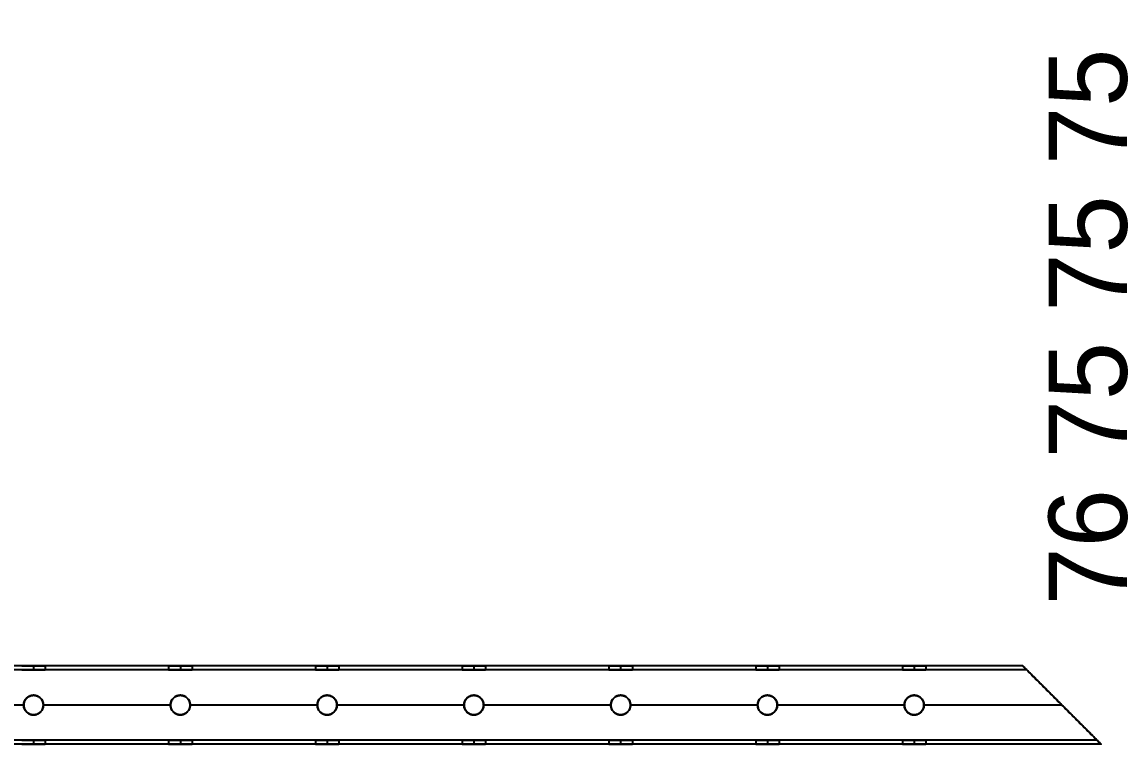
# Model space of a CAD drawing. Header units: millimetres. Extents: x 1279 to 9834, y -699 to 998.
# Drawn here: x 3925 to 4482, y -649 to -279 of the extents above; entities that cross this region are included whole.
import ezdxf

# ---------------------------------------------------------------- set-up
doc = ezdxf.new("R2010")
doc.units = ezdxf.units.MM
doc.header["$MEASUREMENT"] = 0
doc.layers.add('dim', color=7, linetype='Continuous', true_color=0x646464)
doc.layers.add('staal', color=7, linetype='Continuous', true_color=0x4c4c4c)
doc.styles.add('Mill', font='')
doc.styles.get('Mill').set_extended_font_data('Mill')
doc.dimstyles.new('Style de cote 02', dxfattribs={"dimscale": 10, "dimtxt": 4, "dimasz": 3, "dimexe": 1, "dimexo": 0.5, "dimgap": 0.8, "dimtad": 1, "dimtoh": 1, "dimdec": 0, "dimzin": 1, "dimdsep": 46, "dimtxsty": 'Mill', "dimcen": 2.5, "dimadec": 1, "dimazin": 0, "dimtfac": 1, "dimtdec": 4, "dimtix": 1, "dimtmove": 1, "dimatfit": 3, "dimfxl": 0, "dimtolj": 1, "dimtzin": 1, "dimarcsym": 0})

# ---------------------------------------------------------------- blocks, each defined once
blk = doc.blocks.new('*D25')
at = {"layer": 'Defpoints', "color": 0}
for p in [(4497.57, -435.2), (4575.14, -435.2), (4575.14, -510.2)]:
    blk.add_point(p, dxfattribs=at)
at = {"layer": 'dim', "color": 0, "lineweight": -2}
for p, q in [((4497.57, -405.2), (4497.57, -375.2)), ((4570.14, -435.2), (4487.57, -435.2)), ((4497.57, -510.2), (4497.57, -435.2)), ((4570.14, -510.2), (4487.57, -510.2)), ((4497.57, -540.2), (4497.57, -570.2))]:
    blk.add_line(p, q, dxfattribs=at)
at = {"layer": 'dim', "color": 0}
for points in [[(4492.57, -405.2), (4502.57, -405.2), (4497.57, -435.2)], [(4502.57, -540.2), (4492.57, -540.2), (4497.57, -510.2)]]:
    blk.add_solid(points, dxfattribs=at)
at = {"layer": 'dim', "color": 0, "insert": (4469.57, -472.7), "char_height": 40, "attachment_point": 5, "rotation": 90, "style": 'Mill'}
blk.add_mtext('\\A1;75', dxfattribs=at)
blk = doc.blocks.new('*D26')
at = {"layer": 'Defpoints', "color": 0}
for p in [(4497.57, -360.2), (4575.14, -360.2), (4575.14, -435.2)]:
    blk.add_point(p, dxfattribs=at)
at = {"layer": 'dim', "color": 0, "lineweight": -2}
for p, q in [((4497.57, -330.2), (4497.57, -300.2)), ((4570.14, -360.2), (4487.57, -360.2)), ((4497.57, -435.2), (4497.57, -360.2)), ((4570.14, -435.2), (4487.57, -435.2)), ((4497.57, -465.2), (4497.57, -495.2))]:
    blk.add_line(p, q, dxfattribs=at)
at = {"layer": 'dim', "color": 0}
for points in [[(4492.57, -330.2), (4502.57, -330.2), (4497.57, -360.2)], [(4502.57, -465.2), (4492.57, -465.2), (4497.57, -435.2)]]:
    blk.add_solid(points, dxfattribs=at)
at = {"layer": 'dim', "color": 0, "insert": (4469.57, -397.7), "char_height": 40, "attachment_point": 5, "rotation": 90, "style": 'Mill'}
blk.add_mtext('\\A1;75', dxfattribs=at)
blk = doc.blocks.new('*D27')
at = {"layer": 'Defpoints', "color": 0}
for p in [(4497.57, -285.2), (4575.14, -285.2), (4575.14, -360.2)]:
    blk.add_point(p, dxfattribs=at)
at = {"layer": 'dim', "color": 0, "lineweight": -2}
for p, q in [((4497.57, -255.2), (4497.57, -225.2)), ((4570.14, -285.2), (4487.57, -285.2)), ((4497.57, -360.2), (4497.57, -285.2)), ((4570.14, -360.2), (4487.57, -360.2)), ((4497.57, -390.2), (4497.57, -420.2))]:
    blk.add_line(p, q, dxfattribs=at)
at = {"layer": 'dim', "color": 0}
for points in [[(4492.57, -255.2), (4502.57, -255.2), (4497.57, -285.2)], [(4502.57, -390.2), (4492.57, -390.2), (4497.57, -360.2)]]:
    blk.add_solid(points, dxfattribs=at)
at = {"layer": 'dim', "color": 0, "insert": (4469.57, -322.7), "char_height": 40, "attachment_point": 5, "rotation": 90, "style": 'Mill'}
blk.add_mtext('\\A1;75', dxfattribs=at)
blk = doc.blocks.new('*D30')
at = {"layer": 'Defpoints', "color": 0}
for p in [(4497.57, -210.2), (4575.14, -210.2), (4575.14, -285.2)]:
    blk.add_point(p, dxfattribs=at)
at = {"layer": 'dim', "color": 0, "lineweight": -2}
for p, q in [((4497.57, -180.2), (4497.57, -150.2)), ((4570.14, -210.2), (4487.57, -210.2)), ((4497.57, -285.2), (4497.57, -210.2)), ((4570.14, -285.2), (4487.57, -285.2)), ((4497.57, -315.2), (4497.57, -345.2))]:
    blk.add_line(p, q, dxfattribs=at)
at = {"layer": 'dim', "color": 0}
for points in [[(4492.57, -180.2), (4502.57, -180.2), (4497.57, -210.2)], [(4502.57, -315.2), (4492.57, -315.2), (4497.57, -285.2)]]:
    blk.add_solid(points, dxfattribs=at)
at = {"layer": 'dim', "color": 0, "insert": (4469.57, -247.7), "char_height": 40, "attachment_point": 5, "rotation": 90, "style": 'Mill'}
blk.add_mtext('\\A1;75', dxfattribs=at)
blk = doc.blocks.new('*D40')
at = {"layer": 'Defpoints', "color": 0}
for p in [(4575.14, -510.2), (4497.57, -585.7), (4575.14, -585.7)]:
    blk.add_point(p, dxfattribs=at)
at = {"layer": 'dim', "color": 0, "lineweight": -2}
for p, q in [((4497.57, -480.2), (4497.57, -450.2)), ((4570.14, -510.2), (4487.57, -510.2)), ((4497.57, -510.2), (4497.57, -585.7)), ((4570.14, -585.7), (4487.57, -585.7)), ((4497.57, -615.7), (4497.57, -645.7))]:
    blk.add_line(p, q, dxfattribs=at)
at = {"layer": 'dim', "color": 0}
for points in [[(4492.57, -480.2), (4502.57, -480.2), (4497.57, -510.2)], [(4502.57, -615.7), (4492.57, -615.7), (4497.57, -585.7)]]:
    blk.add_solid(points, dxfattribs=at)
at = {"layer": 'dim', "color": 0, "insert": (4469.57, -547.95), "char_height": 40, "attachment_point": 5, "rotation": 90, "style": 'Mill'}
blk.add_mtext('\\A1;76', dxfattribs=at)

msp = doc.modelspace()

# ---------------------------------------------------------------- linework, layer by layer
at = {"layer": 'staal'}
for p, q in [((3930.62, -608.63, 1911.19), (3930.62, -610.63, 1911.19)), ((3930.62, -608.63, 1899.19), (3930.62, -610.63, 1899.19)), ((3936.62, -608.63, 1905.19), (3936.62, -610.63, 1905.19)), ((3999.62, -608.63, 1905.19), (3999.62, -610.63, 1905.19)), ((4005.62, -608.63, 1911.19), (4005.62, -610.63, 1911.19)), ((4005.62, -608.63, 1899.19), (4005.62, -610.63, 1899.19)), ((4011.62, -608.63, 1905.19), (4011.62, -610.63, 1905.19)), ((4074.62, -608.63, 1905.19), (4074.62, -610.63, 1905.19)), ((4080.62, -608.63, 1911.19), (4080.62, -610.63, 1911.19)), ((4080.62, -608.63, 1899.19), (4080.62, -610.63, 1899.19)), ((4086.62, -608.63, 1905.19), (4086.62, -610.63, 1905.19)), ((4149.62, -608.63, 1905.19), (4149.62, -610.63, 1905.19)), ((4155.62, -608.63, 1911.19), (4155.62, -610.63, 1911.19)), ((4155.62, -608.63, 1899.19), (4155.62, -610.63, 1899.19)), ((4161.62, -608.63, 1905.19), (4161.62, -610.63, 1905.19)), ((4224.62, -608.63, 1905.19), (4224.62, -610.63, 1905.19)), ((4230.62, -608.63, 1911.19), (4230.62, -610.63, 1911.19)), ((4230.62, -608.63, 1899.19), (4230.62, -610.63, 1899.19)), ((4236.62, -608.63, 1905.19), (4236.62, -610.63, 1905.19)), ((4299.62, -608.63, 1905.19), (4299.62, -610.63, 1905.19)), ((4305.62, -608.63, 1911.19), (4305.62, -610.63, 1911.19)), ((4305.62, -608.63, 1899.19), (4305.62, -610.63, 1899.19)), ((4311.62, -608.63, 1905.19), (4311.62, -610.63, 1905.19)), ((4374.62, -608.63, 1905.19), (4374.62, -610.63, 1905.19)), ((4380.62, -608.63, 1911.19), (4380.62, -610.63, 1911.19)), ((4380.62, -608.63, 1899.19), (4380.62, -610.63, 1899.19)), ((4386.62, -608.63, 1905.19), (4386.62, -610.63, 1905.19)), ((3930.62, -623.63, 1885.19), (3930.62, -623.63, 1887.19)), ((3930.62, -623.63, 1923.19), (3930.62, -623.63, 1925.19)), ((4005.62, -623.63, 1885.19), (4005.62, -623.63, 1887.19)), ((4005.62, -623.63, 1923.19), (4005.62, -623.63, 1925.19)), ((4080.62, -623.63, 1885.19), (4080.62, -623.63, 1887.19)), ((4080.62, -623.63, 1923.19), (4080.62, -623.63, 1925.19)), ((4155.62, -623.63, 1885.19), (4155.62, -623.63, 1887.19)), ((4155.62, -623.63, 1923.19), (4155.62, -623.63, 1925.19)), ((4230.62, -623.63, 1885.19), (4230.62, -623.63, 1887.19)), ((4230.62, -623.63, 1923.19), (4230.62, -623.63, 1925.19)), ((4305.62, -623.63, 1885.19), (4305.62, -623.63, 1887.19)), ((4305.62, -623.63, 1923.19), (4305.62, -623.63, 1925.19)), ((4380.62, -623.63, 1885.19), (4380.62, -623.63, 1887.19)), ((4380.62, -623.63, 1923.19), (4380.62, -623.63, 1925.19)), ((3925.62, -628.63, 1923.19), (3925.62, -628.63, 1925.19)), ((3925.62, -628.63, 1885.19), (3925.62, -628.63, 1887.19)), ((3935.62, -628.63, 1923.19), (3935.62, -628.63, 1925.19)), ((3935.62, -628.63, 1885.19), (3935.62, -628.63, 1887.19)), ((4000.62, -628.63, 1923.19), (4000.62, -628.63, 1925.19)), ((4000.62, -628.63, 1885.19), (4000.62, -628.63, 1887.19)), ((4010.62, -628.63, 1923.19), (4010.62, -628.63, 1925.19)), ((4010.62, -628.63, 1885.19), (4010.62, -628.63, 1887.19)), ((4075.62, -628.63, 1923.19), (4075.62, -628.63, 1925.19)), ((4075.62, -628.63, 1885.19), (4075.62, -628.63, 1887.19)), ((4085.62, -628.63, 1923.19), (4085.62, -628.63, 1925.19)), ((4085.62, -628.63, 1885.19), (4085.62, -628.63, 1887.19)), ((4150.62, -628.63, 1923.19), (4150.62, -628.63, 1925.19)), ((4150.62, -628.63, 1885.19), (4150.62, -628.63, 1887.19)), ((4160.62, -628.63, 1923.19), (4160.62, -628.63, 1925.19)), ((4160.62, -628.63, 1885.19), (4160.62, -628.63, 1887.19)), ((4225.62, -628.63, 1923.19), (4225.62, -628.63, 1925.19)), ((4225.62, -628.63, 1885.19), (4225.62, -628.63, 1887.19)), ((4235.62, -628.63, 1923.19), (4235.62, -628.63, 1925.19)), ((4235.62, -628.63, 1885.19), (4235.62, -628.63, 1887.19)), ((4300.62, -628.63, 1923.19), (4300.62, -628.63, 1925.19)), ((4300.62, -628.63, 1885.19), (4300.62, -628.63, 1887.19)), ((4310.62, -628.63, 1923.19), (4310.62, -628.63, 1925.19)), ((4310.62, -628.63, 1885.19), (4310.62, -628.63, 1887.19)), ((4375.62, -628.63, 1923.19), (4375.62, -628.63, 1925.19)), ((4375.62, -628.63, 1885.19), (4375.62, -628.63, 1887.19)), ((4385.62, -628.63, 1923.19), (4385.62, -628.63, 1925.19)), ((4385.62, -628.63, 1885.19), (4385.62, -628.63, 1887.19)), ((3930.62, -633.63, 1923.19), (3930.62, -633.63, 1925.19)), ((3930.62, -633.63, 1885.19), (3930.62, -633.63, 1887.19)), ((4005.62, -633.63, 1923.19), (4005.62, -633.63, 1925.19)), ((4005.62, -633.63, 1885.19), (4005.62, -633.63, 1887.19)), ((4080.62, -633.63, 1923.19), (4080.62, -633.63, 1925.19)), ((4080.62, -633.63, 1885.19), (4080.62, -633.63, 1887.19)), ((4155.62, -633.63, 1923.19), (4155.62, -633.63, 1925.19)), ((4155.62, -633.63, 1885.19), (4155.62, -633.63, 1887.19)), ((4230.62, -633.63, 1923.19), (4230.62, -633.63, 1925.19)), ((4230.62, -633.63, 1885.19), (4230.62, -633.63, 1887.19)), ((4305.62, -633.63, 1923.19), (4305.62, -633.63, 1925.19)), ((4305.62, -633.63, 1885.19), (4305.62, -633.63, 1887.19)), ((4380.62, -633.63, 1923.19), (4380.62, -633.63, 1925.19)), ((4380.62, -633.63, 1885.19), (4380.62, -633.63, 1887.19)), ((3930.62, -646.63, 1911.19), (3930.62, -648.63, 1911.19)), ((3930.62, -646.63, 1899.19), (3930.62, -648.63, 1899.19)), ((3936.62, -646.63, 1905.19), (3936.62, -648.63, 1905.19)), ((3999.62, -646.63, 1905.19), (3999.62, -648.63, 1905.19)), ((4005.62, -646.63, 1911.19), (4005.62, -648.63, 1911.19)), ((4005.62, -646.63, 1899.19), (4005.62, -648.63, 1899.19)), ((4011.62, -646.63, 1905.19), (4011.62, -648.63, 1905.19)), ((4074.62, -646.63, 1905.19), (4074.62, -648.63, 1905.19)), ((4080.62, -646.63, 1911.19), (4080.62, -648.63, 1911.19)), ((4080.62, -646.63, 1899.19), (4080.62, -648.63, 1899.19)), ((4086.62, -646.63, 1905.19), (4086.62, -648.63, 1905.19)), ((4149.62, -646.63, 1905.19), (4149.62, -648.63, 1905.19)), ((4155.62, -646.63, 1911.19), (4155.62, -648.63, 1911.19)), ((4155.62, -646.63, 1899.19), (4155.62, -648.63, 1899.19)), ((4161.62, -646.63, 1905.19), (4161.62, -648.63, 1905.19)), ((4224.62, -646.63, 1905.19), (4224.62, -648.63, 1905.19)), ((4230.62, -646.63, 1911.19), (4230.62, -648.63, 1911.19)), ((4230.62, -646.63, 1899.19), (4230.62, -648.63, 1899.19)), ((4236.62, -646.63, 1905.19), (4236.62, -648.63, 1905.19)), ((4299.62, -646.63, 1905.19), (4299.62, -648.63, 1905.19)), ((4305.62, -646.63, 1911.19), (4305.62, -648.63, 1911.19)), ((4305.62, -646.63, 1899.19), (4305.62, -648.63, 1899.19)), ((4311.62, -646.63, 1905.19), (4311.62, -648.63, 1905.19)), ((4374.62, -646.63, 1905.19), (4374.62, -648.63, 1905.19)), ((4380.62, -646.63, 1911.19), (4380.62, -648.63, 1911.19)), ((4380.62, -646.63, 1899.19), (4380.62, -648.63, 1899.19)), ((4386.62, -646.63, 1905.19), (4386.62, -648.63, 1905.19))]:
    msp.add_line(p, q, dxfattribs=at)
for centre in [(3930.62, -628.63, 1885.19), (3930.62, -628.63, 1924.19), (3930.62, -628.63, 1886.19), (4005.62, -628.63, 1885.19), (4005.62, -628.63, 1924.19), (4005.62, -628.63, 1886.19), (4080.62, -628.63, 1885.19), (4080.62, -628.63, 1924.19), (4080.62, -628.63, 1886.19), (4155.62, -628.63, 1885.19), (4155.62, -628.63, 1924.19), (4155.62, -628.63, 1886.19), (4230.62, -628.63, 1885.19), (4230.62, -628.63, 1924.19), (4230.62, -628.63, 1886.19), (4305.62, -628.63, 1885.19), (4305.62, -628.63, 1924.19), (4305.62, -628.63, 1886.19), (4380.62, -628.63, 1885.19), (4380.62, -628.63, 1924.19), (4380.62, -628.63, 1886.19)]:
    msp.add_circle(centre, 5, dxfattribs=at)
for points in [[(4438.12, -610.63, 1923.19), (3818.12, -610.63, 1923.19), (3198.12, -610.63, 1923.19)], [(4438.12, -610.63, 1887.19), (3818.12, -610.63, 1887.19), (3198.12, -610.63, 1887.19)], [(4436.12, -608.63, 1885.19), (3818.12, -608.63, 1885.19), (3200.12, -608.63, 1885.19)], [(4436.12, -608.63, 1925.19), (3818.12, -608.63, 1925.19), (3200.12, -608.63, 1925.19)], [(3999.62, -608.63, 1905.19), (3968.12, -608.63, 1905.19), (3936.62, -608.63, 1905.19)], [(3999.62, -610.63, 1905.19), (3968.12, -610.63, 1905.19), (3936.62, -610.63, 1905.19)], [(4074.62, -608.63, 1905.19), (4043.12, -608.63, 1905.19), (4011.62, -608.63, 1905.19)], [(4074.62, -610.63, 1905.19), (4043.12, -610.63, 1905.19), (4011.62, -610.63, 1905.19)], [(4149.62, -608.63, 1905.19), (4118.12, -608.63, 1905.19), (4086.62, -608.63, 1905.19)], [(4149.62, -610.63, 1905.19), (4118.12, -610.63, 1905.19), (4086.62, -610.63, 1905.19)], [(4224.62, -608.63, 1905.19), (4193.12, -608.63, 1905.19), (4161.62, -608.63, 1905.19)], [(4224.62, -610.63, 1905.19), (4193.12, -610.63, 1905.19), (4161.62, -610.63, 1905.19)], [(4299.62, -608.63, 1905.19), (4268.12, -608.63, 1905.19), (4236.62, -608.63, 1905.19)], [(4299.62, -610.63, 1905.19), (4268.12, -610.63, 1905.19), (4236.62, -610.63, 1905.19)], [(4374.62, -608.63, 1905.19), (4343.12, -608.63, 1905.19), (4311.62, -608.63, 1905.19)], [(4374.62, -610.63, 1905.19), (4343.12, -610.63, 1905.19), (4311.62, -610.63, 1905.19)], [(4436.12, -608.63, 1905.19), (4411.37, -608.63, 1905.19), (4386.62, -608.63, 1905.19)], [(4438.12, -610.63, 1905.19), (4412.37, -610.63, 1905.19), (4386.62, -610.63, 1905.19)], [(4476.12, -648.63, 1885.19), (4456.12, -628.63, 1885.19), (4436.12, -608.63, 1885.19)], [(4436.12, -608.63, 1885.19), (4436.12, -608.63, 1905.19), (4436.12, -608.63, 1925.19)], [(4436.12, -608.63, 1925.19), (4456.12, -628.63, 1925.19), (4476.12, -648.63, 1925.19)], [(4438.12, -610.63, 1910.19), (4437.12, -609.63, 1910.19), (4436.12, -608.63, 1910.19)], [(4474.12, -646.63, 1923.19), (4456.12, -628.63, 1923.19), (4438.12, -610.63, 1923.19)], [(4438.12, -610.63, 1923.19), (4438.12, -610.63, 1905.19), (4438.12, -610.63, 1887.19)], [(4438.12, -610.63, 1887.19), (4456.12, -628.63, 1887.19), (4474.12, -646.63, 1887.19)], [(3925.62, -628.63, 1925.19), (3893.12, -628.63, 1925.19), (3860.62, -628.63, 1925.19)], [(3925.62, -628.63, 1923.19), (3893.12, -628.63, 1923.19), (3860.62, -628.63, 1923.19)], [(3925.62, -628.63, 1887.19), (3893.12, -628.63, 1887.19), (3860.62, -628.63, 1887.19)], [(3925.62, -628.63, 1885.19), (3893.12, -628.63, 1885.19), (3860.62, -628.63, 1885.19)], [(4000.62, -628.63, 1925.19), (3968.12, -628.63, 1925.19), (3935.62, -628.63, 1925.19)], [(4000.62, -628.63, 1923.19), (3968.12, -628.63, 1923.19), (3935.62, -628.63, 1923.19)], [(4000.62, -628.63, 1887.19), (3968.12, -628.63, 1887.19), (3935.62, -628.63, 1887.19)], [(4000.62, -628.63, 1885.19), (3968.12, -628.63, 1885.19), (3935.62, -628.63, 1885.19)], [(4075.62, -628.63, 1925.19), (4043.12, -628.63, 1925.19), (4010.62, -628.63, 1925.19)], [(4075.62, -628.63, 1923.19), (4043.12, -628.63, 1923.19), (4010.62, -628.63, 1923.19)], [(4075.62, -628.63, 1887.19), (4043.12, -628.63, 1887.19), (4010.62, -628.63, 1887.19)], [(4075.62, -628.63, 1885.19), (4043.12, -628.63, 1885.19), (4010.62, -628.63, 1885.19)], [(4150.62, -628.63, 1925.19), (4118.12, -628.63, 1925.19), (4085.62, -628.63, 1925.19)], [(4150.62, -628.63, 1923.19), (4118.12, -628.63, 1923.19), (4085.62, -628.63, 1923.19)], [(4150.62, -628.63, 1887.19), (4118.12, -628.63, 1887.19), (4085.62, -628.63, 1887.19)], [(4150.62, -628.63, 1885.19), (4118.12, -628.63, 1885.19), (4085.62, -628.63, 1885.19)], [(4225.62, -628.63, 1925.19), (4193.12, -628.63, 1925.19), (4160.62, -628.63, 1925.19)], [(4225.62, -628.63, 1923.19), (4193.12, -628.63, 1923.19), (4160.62, -628.63, 1923.19)], [(4225.62, -628.63, 1887.19), (4193.12, -628.63, 1887.19), (4160.62, -628.63, 1887.19)], [(4225.62, -628.63, 1885.19), (4193.12, -628.63, 1885.19), (4160.62, -628.63, 1885.19)], [(4300.62, -628.63, 1925.19), (4268.12, -628.63, 1925.19), (4235.62, -628.63, 1925.19)], [(4300.62, -628.63, 1923.19), (4268.12, -628.63, 1923.19), (4235.62, -628.63, 1923.19)], [(4300.62, -628.63, 1887.19), (4268.12, -628.63, 1887.19), (4235.62, -628.63, 1887.19)], [(4300.62, -628.63, 1885.19), (4268.12, -628.63, 1885.19), (4235.62, -628.63, 1885.19)], [(4375.62, -628.63, 1925.19), (4343.12, -628.63, 1925.19), (4310.62, -628.63, 1925.19)], [(4375.62, -628.63, 1923.19), (4343.12, -628.63, 1923.19), (4310.62, -628.63, 1923.19)], [(4375.62, -628.63, 1887.19), (4343.12, -628.63, 1887.19), (4310.62, -628.63, 1887.19)], [(4375.62, -628.63, 1885.19), (4343.12, -628.63, 1885.19), (4310.62, -628.63, 1885.19)], [(4456.12, -628.63, 1925.19), (4420.87, -628.63, 1925.19), (4385.62, -628.63, 1925.19)], [(4456.12, -628.63, 1923.19), (4420.87, -628.63, 1923.19), (4385.62, -628.63, 1923.19)], [(4456.12, -628.63, 1887.19), (4420.87, -628.63, 1887.19), (4385.62, -628.63, 1887.19)], [(4456.12, -628.63, 1885.19), (4420.87, -628.63, 1885.19), (4385.62, -628.63, 1885.19)], [(4456.12, -628.63, 1885.19), (4456.12, -628.63, 1886.19), (4456.12, -628.63, 1887.19)], [(4456.12, -628.63, 1923.19), (4456.12, -628.63, 1924.19), (4456.12, -628.63, 1925.19)], [(4474.12, -646.63, 1923.19), (3818.12, -646.63, 1923.19), (3162.12, -646.63, 1923.19)], [(4474.12, -646.63, 1887.19), (3818.12, -646.63, 1887.19), (3162.12, -646.63, 1887.19)], [(3999.62, -646.63, 1905.19), (3968.12, -646.63, 1905.19), (3936.62, -646.63, 1905.19)], [(4074.62, -646.63, 1905.19), (4043.12, -646.63, 1905.19), (4011.62, -646.63, 1905.19)], [(4149.62, -646.63, 1905.19), (4118.12, -646.63, 1905.19), (4086.62, -646.63, 1905.19)], [(4224.62, -646.63, 1905.19), (4193.12, -646.63, 1905.19), (4161.62, -646.63, 1905.19)], [(4299.62, -646.63, 1905.19), (4268.12, -646.63, 1905.19), (4236.62, -646.63, 1905.19)], [(4374.62, -646.63, 1905.19), (4343.12, -646.63, 1905.19), (4311.62, -646.63, 1905.19)], [(4474.12, -646.63, 1905.19), (4430.37, -646.63, 1905.19), (4386.62, -646.63, 1905.19)], [(4474.12, -646.63, 1887.19), (4474.12, -646.63, 1905.19), (4474.12, -646.63, 1923.19)], [(4476.12, -648.63, 1910.19), (4475.12, -647.63, 1910.19), (4474.12, -646.63, 1910.19)], [(4476.12, -648.63, 1885.19), (3818.12, -648.63, 1885.19), (3160.12, -648.63, 1885.19)], [(4476.12, -648.63, 1925.19), (3818.12, -648.63, 1925.19), (3160.12, -648.63, 1925.19)], [(3999.62, -648.63, 1905.19), (3968.12, -648.63, 1905.19), (3936.62, -648.63, 1905.19)], [(4074.62, -648.63, 1905.19), (4043.12, -648.63, 1905.19), (4011.62, -648.63, 1905.19)], [(4149.62, -648.63, 1905.19), (4118.12, -648.63, 1905.19), (4086.62, -648.63, 1905.19)], [(4224.62, -648.63, 1905.19), (4193.12, -648.63, 1905.19), (4161.62, -648.63, 1905.19)], [(4299.62, -648.63, 1905.19), (4268.12, -648.63, 1905.19), (4236.62, -648.63, 1905.19)], [(4374.62, -648.63, 1905.19), (4343.12, -648.63, 1905.19), (4311.62, -648.63, 1905.19)], [(4476.12, -648.63, 1905.19), (4431.37, -648.63, 1905.19), (4386.62, -648.63, 1905.19)], [(4476.12, -648.63, 1885.19), (4476.12, -648.63, 1905.19), (4476.12, -648.63, 1925.19)]]:
    msp.add_open_spline(points, degree=2, dxfattribs=at)
for points, weights, knots in [([(3930.62, -608.63, 1911.19), (3936.62, -608.63, 1911.19), (3936.62, -608.63, 1905.19), (3936.62, -608.63, 1899.19), (3930.62, -608.63, 1899.19), (3924.62, -608.63, 1899.19), (3924.62, -608.63, 1905.19), (3924.62, -608.63, 1911.19), (3930.62, -608.63, 1911.19)], [1, 0.707106781187, 1, 0.707106781187, 1, 0.707106781187, 1, 0.707106781187, 1], [0, 0, 0, 7.853982, 7.853982, 15.707963, 15.707963, 23.561945, 23.561945, 31.415927, 31.415927, 31.415927]), ([(3930.62, -610.63, 1911.19), (3924.62, -610.63, 1911.19), (3924.62, -610.63, 1905.19), (3924.62, -610.63, 1899.19), (3930.62, -610.63, 1899.19), (3936.62, -610.63, 1899.19), (3936.62, -610.63, 1905.19), (3936.62, -610.63, 1911.19), (3930.62, -610.63, 1911.19)], [1, 0.707106781187, 1, 0.707106781187, 1, 0.707106781187, 1, 0.707106781187, 1], [-31.415927, -31.415927, -31.415927, -23.561945, -23.561945, -15.707963, -15.707963, -7.853982, -7.853982, 0, 0, 0]), ([(4005.62, -608.63, 1911.19), (4011.62, -608.63, 1911.19), (4011.62, -608.63, 1905.19), (4011.62, -608.63, 1899.19), (4005.62, -608.63, 1899.19), (3999.62, -608.63, 1899.19), (3999.62, -608.63, 1905.19), (3999.62, -608.63, 1911.19), (4005.62, -608.63, 1911.19)], [1, 0.707106781187, 1, 0.707106781187, 1, 0.707106781187, 1, 0.707106781187, 1], [0, 0, 0, 7.853982, 7.853982, 15.707963, 15.707963, 23.561945, 23.561945, 31.415927, 31.415927, 31.415927]), ([(4005.62, -610.63, 1911.19), (3999.62, -610.63, 1911.19), (3999.62, -610.63, 1905.19), (3999.62, -610.63, 1899.19), (4005.62, -610.63, 1899.19), (4011.62, -610.63, 1899.19), (4011.62, -610.63, 1905.19), (4011.62, -610.63, 1911.19), (4005.62, -610.63, 1911.19)], [1, 0.707106781187, 1, 0.707106781187, 1, 0.707106781187, 1, 0.707106781187, 1], [-31.415927, -31.415927, -31.415927, -23.561945, -23.561945, -15.707963, -15.707963, -7.853982, -7.853982, 0, 0, 0]), ([(4080.62, -608.63, 1911.19), (4086.62, -608.63, 1911.19), (4086.62, -608.63, 1905.19), (4086.62, -608.63, 1899.19), (4080.62, -608.63, 1899.19), (4074.62, -608.63, 1899.19), (4074.62, -608.63, 1905.19), (4074.62, -608.63, 1911.19), (4080.62, -608.63, 1911.19)], [1, 0.707106781187, 1, 0.707106781187, 1, 0.707106781187, 1, 0.707106781187, 1], [0, 0, 0, 7.853982, 7.853982, 15.707963, 15.707963, 23.561945, 23.561945, 31.415927, 31.415927, 31.415927]), ([(4080.62, -610.63, 1911.19), (4074.62, -610.63, 1911.19), (4074.62, -610.63, 1905.19), (4074.62, -610.63, 1899.19), (4080.62, -610.63, 1899.19), (4086.62, -610.63, 1899.19), (4086.62, -610.63, 1905.19), (4086.62, -610.63, 1911.19), (4080.62, -610.63, 1911.19)], [1, 0.707106781187, 1, 0.707106781187, 1, 0.707106781187, 1, 0.707106781187, 1], [-31.415927, -31.415927, -31.415927, -23.561945, -23.561945, -15.707963, -15.707963, -7.853982, -7.853982, 0, 0, 0]), ([(4155.62, -608.63, 1911.19), (4161.62, -608.63, 1911.19), (4161.62, -608.63, 1905.19), (4161.62, -608.63, 1899.19), (4155.62, -608.63, 1899.19), (4149.62, -608.63, 1899.19), (4149.62, -608.63, 1905.19), (4149.62, -608.63, 1911.19), (4155.62, -608.63, 1911.19)], [1, 0.707106781187, 1, 0.707106781187, 1, 0.707106781187, 1, 0.707106781187, 1], [0, 0, 0, 7.853982, 7.853982, 15.707963, 15.707963, 23.561945, 23.561945, 31.415927, 31.415927, 31.415927]), ([(4155.62, -610.63, 1911.19), (4149.62, -610.63, 1911.19), (4149.62, -610.63, 1905.19), (4149.62, -610.63, 1899.19), (4155.62, -610.63, 1899.19), (4161.62, -610.63, 1899.19), (4161.62, -610.63, 1905.19), (4161.62, -610.63, 1911.19), (4155.62, -610.63, 1911.19)], [1, 0.707106781187, 1, 0.707106781187, 1, 0.707106781187, 1, 0.707106781187, 1], [-31.415927, -31.415927, -31.415927, -23.561945, -23.561945, -15.707963, -15.707963, -7.853982, -7.853982, 0, 0, 0]), ([(4230.62, -608.63, 1911.19), (4236.62, -608.63, 1911.19), (4236.62, -608.63, 1905.19), (4236.62, -608.63, 1899.19), (4230.62, -608.63, 1899.19), (4224.62, -608.63, 1899.19), (4224.62, -608.63, 1905.19), (4224.62, -608.63, 1911.19), (4230.62, -608.63, 1911.19)], [1, 0.707106781187, 1, 0.707106781187, 1, 0.707106781187, 1, 0.707106781187, 1], [0, 0, 0, 7.853982, 7.853982, 15.707963, 15.707963, 23.561945, 23.561945, 31.415927, 31.415927, 31.415927]), ([(4230.62, -610.63, 1911.19), (4224.62, -610.63, 1911.19), (4224.62, -610.63, 1905.19), (4224.62, -610.63, 1899.19), (4230.62, -610.63, 1899.19), (4236.62, -610.63, 1899.19), (4236.62, -610.63, 1905.19), (4236.62, -610.63, 1911.19), (4230.62, -610.63, 1911.19)], [1, 0.707106781187, 1, 0.707106781187, 1, 0.707106781187, 1, 0.707106781187, 1], [-31.415927, -31.415927, -31.415927, -23.561945, -23.561945, -15.707963, -15.707963, -7.853982, -7.853982, 0, 0, 0]), ([(4305.62, -608.63, 1911.19), (4311.62, -608.63, 1911.19), (4311.62, -608.63, 1905.19), (4311.62, -608.63, 1899.19), (4305.62, -608.63, 1899.19), (4299.62, -608.63, 1899.19), (4299.62, -608.63, 1905.19), (4299.62, -608.63, 1911.19), (4305.62, -608.63, 1911.19)], [1, 0.707106781187, 1, 0.707106781187, 1, 0.707106781187, 1, 0.707106781187, 1], [0, 0, 0, 7.853982, 7.853982, 15.707963, 15.707963, 23.561945, 23.561945, 31.415927, 31.415927, 31.415927]), ([(4305.62, -610.63, 1911.19), (4299.62, -610.63, 1911.19), (4299.62, -610.63, 1905.19), (4299.62, -610.63, 1899.19), (4305.62, -610.63, 1899.19), (4311.62, -610.63, 1899.19), (4311.62, -610.63, 1905.19), (4311.62, -610.63, 1911.19), (4305.62, -610.63, 1911.19)], [1, 0.707106781187, 1, 0.707106781187, 1, 0.707106781187, 1, 0.707106781187, 1], [-31.415927, -31.415927, -31.415927, -23.561945, -23.561945, -15.707963, -15.707963, -7.853982, -7.853982, 0, 0, 0]), ([(4380.62, -608.63, 1911.19), (4386.62, -608.63, 1911.19), (4386.62, -608.63, 1905.19), (4386.62, -608.63, 1899.19), (4380.62, -608.63, 1899.19), (4374.62, -608.63, 1899.19), (4374.62, -608.63, 1905.19), (4374.62, -608.63, 1911.19), (4380.62, -608.63, 1911.19)], [1, 0.707106781187, 1, 0.707106781187, 1, 0.707106781187, 1, 0.707106781187, 1], [0, 0, 0, 7.853982, 7.853982, 15.707963, 15.707963, 23.561945, 23.561945, 31.415927, 31.415927, 31.415927]), ([(4380.62, -610.63, 1911.19), (4374.62, -610.63, 1911.19), (4374.62, -610.63, 1905.19), (4374.62, -610.63, 1899.19), (4380.62, -610.63, 1899.19), (4386.62, -610.63, 1899.19), (4386.62, -610.63, 1905.19), (4386.62, -610.63, 1911.19), (4380.62, -610.63, 1911.19)], [1, 0.707106781187, 1, 0.707106781187, 1, 0.707106781187, 1, 0.707106781187, 1], [-31.415927, -31.415927, -31.415927, -23.561945, -23.561945, -15.707963, -15.707963, -7.853982, -7.853982, 0, 0, 0]), ([(3930.62, -623.63, 1925.19), (3925.62, -623.63, 1925.19), (3925.62, -628.63, 1925.19), (3925.62, -633.63, 1925.19), (3930.62, -633.63, 1925.19), (3935.62, -633.63, 1925.19), (3935.62, -628.63, 1925.19), (3935.62, -623.63, 1925.19), (3930.62, -623.63, 1925.19)], [1, 0.707106781187, 1, 0.707106781187, 1, 0.707106781187, 1, 0.707106781187, 1], [-31.415927, -31.415927, -31.415927, -23.561945, -23.561945, -15.707963, -15.707963, -7.853982, -7.853982, 0, 0, 0]), ([(3930.62, -623.63, 1923.19), (3935.62, -623.63, 1923.19), (3935.62, -628.63, 1923.19), (3935.62, -633.63, 1923.19), (3930.62, -633.63, 1923.19), (3925.62, -633.63, 1923.19), (3925.62, -628.63, 1923.19), (3925.62, -623.63, 1923.19), (3930.62, -623.63, 1923.19)], [1, 0.707106781187, 1, 0.707106781187, 1, 0.707106781187, 1, 0.707106781187, 1], [0, 0, 0, 7.853982, 7.853982, 15.707963, 15.707963, 23.561945, 23.561945, 31.415927, 31.415927, 31.415927]), ([(3930.62, -623.63, 1887.19), (3925.62, -623.63, 1887.19), (3925.62, -628.63, 1887.19), (3925.62, -633.63, 1887.19), (3930.62, -633.63, 1887.19), (3935.62, -633.63, 1887.19), (3935.62, -628.63, 1887.19), (3935.62, -623.63, 1887.19), (3930.62, -623.63, 1887.19)], [1, 0.707106781187, 1, 0.707106781187, 1, 0.707106781187, 1, 0.707106781187, 1], [-31.415927, -31.415927, -31.415927, -23.561945, -23.561945, -15.707963, -15.707963, -7.853982, -7.853982, 0, 0, 0]), ([(4005.62, -623.63, 1925.19), (4000.62, -623.63, 1925.19), (4000.62, -628.63, 1925.19), (4000.62, -633.63, 1925.19), (4005.62, -633.63, 1925.19), (4010.62, -633.63, 1925.19), (4010.62, -628.63, 1925.19), (4010.62, -623.63, 1925.19), (4005.62, -623.63, 1925.19)], [1, 0.707106781187, 1, 0.707106781187, 1, 0.707106781187, 1, 0.707106781187, 1], [-31.415927, -31.415927, -31.415927, -23.561945, -23.561945, -15.707963, -15.707963, -7.853982, -7.853982, 0, 0, 0]), ([(4005.62, -623.63, 1923.19), (4010.62, -623.63, 1923.19), (4010.62, -628.63, 1923.19), (4010.62, -633.63, 1923.19), (4005.62, -633.63, 1923.19), (4000.62, -633.63, 1923.19), (4000.62, -628.63, 1923.19), (4000.62, -623.63, 1923.19), (4005.62, -623.63, 1923.19)], [1, 0.707106781187, 1, 0.707106781187, 1, 0.707106781187, 1, 0.707106781187, 1], [0, 0, 0, 7.853982, 7.853982, 15.707963, 15.707963, 23.561945, 23.561945, 31.415927, 31.415927, 31.415927]), ([(4005.62, -623.63, 1887.19), (4000.62, -623.63, 1887.19), (4000.62, -628.63, 1887.19), (4000.62, -633.63, 1887.19), (4005.62, -633.63, 1887.19), (4010.62, -633.63, 1887.19), (4010.62, -628.63, 1887.19), (4010.62, -623.63, 1887.19), (4005.62, -623.63, 1887.19)], [1, 0.707106781187, 1, 0.707106781187, 1, 0.707106781187, 1, 0.707106781187, 1], [-31.415927, -31.415927, -31.415927, -23.561945, -23.561945, -15.707963, -15.707963, -7.853982, -7.853982, 0, 0, 0]), ([(4080.62, -623.63, 1925.19), (4075.62, -623.63, 1925.19), (4075.62, -628.63, 1925.19), (4075.62, -633.63, 1925.19), (4080.62, -633.63, 1925.19), (4085.62, -633.63, 1925.19), (4085.62, -628.63, 1925.19), (4085.62, -623.63, 1925.19), (4080.62, -623.63, 1925.19)], [1, 0.707106781187, 1, 0.707106781187, 1, 0.707106781187, 1, 0.707106781187, 1], [-31.415927, -31.415927, -31.415927, -23.561945, -23.561945, -15.707963, -15.707963, -7.853982, -7.853982, 0, 0, 0]), ([(4080.62, -623.63, 1923.19), (4085.62, -623.63, 1923.19), (4085.62, -628.63, 1923.19), (4085.62, -633.63, 1923.19), (4080.62, -633.63, 1923.19), (4075.62, -633.63, 1923.19), (4075.62, -628.63, 1923.19), (4075.62, -623.63, 1923.19), (4080.62, -623.63, 1923.19)], [1, 0.707106781187, 1, 0.707106781187, 1, 0.707106781187, 1, 0.707106781187, 1], [0, 0, 0, 7.853982, 7.853982, 15.707963, 15.707963, 23.561945, 23.561945, 31.415927, 31.415927, 31.415927]), ([(4080.62, -623.63, 1887.19), (4075.62, -623.63, 1887.19), (4075.62, -628.63, 1887.19), (4075.62, -633.63, 1887.19), (4080.62, -633.63, 1887.19), (4085.62, -633.63, 1887.19), (4085.62, -628.63, 1887.19), (4085.62, -623.63, 1887.19), (4080.62, -623.63, 1887.19)], [1, 0.707106781187, 1, 0.707106781187, 1, 0.707106781187, 1, 0.707106781187, 1], [-31.415927, -31.415927, -31.415927, -23.561945, -23.561945, -15.707963, -15.707963, -7.853982, -7.853982, 0, 0, 0]), ([(4155.62, -623.63, 1925.19), (4150.62, -623.63, 1925.19), (4150.62, -628.63, 1925.19), (4150.62, -633.63, 1925.19), (4155.62, -633.63, 1925.19), (4160.62, -633.63, 1925.19), (4160.62, -628.63, 1925.19), (4160.62, -623.63, 1925.19), (4155.62, -623.63, 1925.19)], [1, 0.707106781187, 1, 0.707106781187, 1, 0.707106781187, 1, 0.707106781187, 1], [-31.415927, -31.415927, -31.415927, -23.561945, -23.561945, -15.707963, -15.707963, -7.853982, -7.853982, 0, 0, 0]), ([(4155.62, -623.63, 1923.19), (4160.62, -623.63, 1923.19), (4160.62, -628.63, 1923.19), (4160.62, -633.63, 1923.19), (4155.62, -633.63, 1923.19), (4150.62, -633.63, 1923.19), (4150.62, -628.63, 1923.19), (4150.62, -623.63, 1923.19), (4155.62, -623.63, 1923.19)], [1, 0.707106781187, 1, 0.707106781187, 1, 0.707106781187, 1, 0.707106781187, 1], [0, 0, 0, 7.853982, 7.853982, 15.707963, 15.707963, 23.561945, 23.561945, 31.415927, 31.415927, 31.415927]), ([(4155.62, -623.63, 1887.19), (4150.62, -623.63, 1887.19), (4150.62, -628.63, 1887.19), (4150.62, -633.63, 1887.19), (4155.62, -633.63, 1887.19), (4160.62, -633.63, 1887.19), (4160.62, -628.63, 1887.19), (4160.62, -623.63, 1887.19), (4155.62, -623.63, 1887.19)], [1, 0.707106781187, 1, 0.707106781187, 1, 0.707106781187, 1, 0.707106781187, 1], [-31.415927, -31.415927, -31.415927, -23.561945, -23.561945, -15.707963, -15.707963, -7.853982, -7.853982, 0, 0, 0]), ([(4230.62, -623.63, 1925.19), (4225.62, -623.63, 1925.19), (4225.62, -628.63, 1925.19), (4225.62, -633.63, 1925.19), (4230.62, -633.63, 1925.19), (4235.62, -633.63, 1925.19), (4235.62, -628.63, 1925.19), (4235.62, -623.63, 1925.19), (4230.62, -623.63, 1925.19)], [1, 0.707106781187, 1, 0.707106781187, 1, 0.707106781187, 1, 0.707106781187, 1], [-31.415927, -31.415927, -31.415927, -23.561945, -23.561945, -15.707963, -15.707963, -7.853982, -7.853982, 0, 0, 0]), ([(4230.62, -623.63, 1923.19), (4235.62, -623.63, 1923.19), (4235.62, -628.63, 1923.19), (4235.62, -633.63, 1923.19), (4230.62, -633.63, 1923.19), (4225.62, -633.63, 1923.19), (4225.62, -628.63, 1923.19), (4225.62, -623.63, 1923.19), (4230.62, -623.63, 1923.19)], [1, 0.707106781187, 1, 0.707106781187, 1, 0.707106781187, 1, 0.707106781187, 1], [0, 0, 0, 7.853982, 7.853982, 15.707963, 15.707963, 23.561945, 23.561945, 31.415927, 31.415927, 31.415927]), ([(4230.62, -623.63, 1887.19), (4225.62, -623.63, 1887.19), (4225.62, -628.63, 1887.19), (4225.62, -633.63, 1887.19), (4230.62, -633.63, 1887.19), (4235.62, -633.63, 1887.19), (4235.62, -628.63, 1887.19), (4235.62, -623.63, 1887.19), (4230.62, -623.63, 1887.19)], [1, 0.707106781187, 1, 0.707106781187, 1, 0.707106781187, 1, 0.707106781187, 1], [-31.415927, -31.415927, -31.415927, -23.561945, -23.561945, -15.707963, -15.707963, -7.853982, -7.853982, 0, 0, 0]), ([(4305.62, -623.63, 1925.19), (4300.62, -623.63, 1925.19), (4300.62, -628.63, 1925.19), (4300.62, -633.63, 1925.19), (4305.62, -633.63, 1925.19), (4310.62, -633.63, 1925.19), (4310.62, -628.63, 1925.19), (4310.62, -623.63, 1925.19), (4305.62, -623.63, 1925.19)], [1, 0.707106781187, 1, 0.707106781187, 1, 0.707106781187, 1, 0.707106781187, 1], [-31.415927, -31.415927, -31.415927, -23.561945, -23.561945, -15.707963, -15.707963, -7.853982, -7.853982, 0, 0, 0]), ([(4305.62, -623.63, 1923.19), (4310.62, -623.63, 1923.19), (4310.62, -628.63, 1923.19), (4310.62, -633.63, 1923.19), (4305.62, -633.63, 1923.19), (4300.62, -633.63, 1923.19), (4300.62, -628.63, 1923.19), (4300.62, -623.63, 1923.19), (4305.62, -623.63, 1923.19)], [1, 0.707106781187, 1, 0.707106781187, 1, 0.707106781187, 1, 0.707106781187, 1], [0, 0, 0, 7.853982, 7.853982, 15.707963, 15.707963, 23.561945, 23.561945, 31.415927, 31.415927, 31.415927]), ([(4305.62, -623.63, 1887.19), (4300.62, -623.63, 1887.19), (4300.62, -628.63, 1887.19), (4300.62, -633.63, 1887.19), (4305.62, -633.63, 1887.19), (4310.62, -633.63, 1887.19), (4310.62, -628.63, 1887.19), (4310.62, -623.63, 1887.19), (4305.62, -623.63, 1887.19)], [1, 0.707106781187, 1, 0.707106781187, 1, 0.707106781187, 1, 0.707106781187, 1], [-31.415927, -31.415927, -31.415927, -23.561945, -23.561945, -15.707963, -15.707963, -7.853982, -7.853982, 0, 0, 0]), ([(4380.62, -623.63, 1925.19), (4375.62, -623.63, 1925.19), (4375.62, -628.63, 1925.19), (4375.62, -633.63, 1925.19), (4380.62, -633.63, 1925.19), (4385.62, -633.63, 1925.19), (4385.62, -628.63, 1925.19), (4385.62, -623.63, 1925.19), (4380.62, -623.63, 1925.19)], [1, 0.707106781187, 1, 0.707106781187, 1, 0.707106781187, 1, 0.707106781187, 1], [-31.415927, -31.415927, -31.415927, -23.561945, -23.561945, -15.707963, -15.707963, -7.853982, -7.853982, 0, 0, 0]), ([(4380.62, -623.63, 1923.19), (4385.62, -623.63, 1923.19), (4385.62, -628.63, 1923.19), (4385.62, -633.63, 1923.19), (4380.62, -633.63, 1923.19), (4375.62, -633.63, 1923.19), (4375.62, -628.63, 1923.19), (4375.62, -623.63, 1923.19), (4380.62, -623.63, 1923.19)], [1, 0.707106781187, 1, 0.707106781187, 1, 0.707106781187, 1, 0.707106781187, 1], [0, 0, 0, 7.853982, 7.853982, 15.707963, 15.707963, 23.561945, 23.561945, 31.415927, 31.415927, 31.415927]), ([(4380.62, -623.63, 1887.19), (4375.62, -623.63, 1887.19), (4375.62, -628.63, 1887.19), (4375.62, -633.63, 1887.19), (4380.62, -633.63, 1887.19), (4385.62, -633.63, 1887.19), (4385.62, -628.63, 1887.19), (4385.62, -623.63, 1887.19), (4380.62, -623.63, 1887.19)], [1, 0.707106781187, 1, 0.707106781187, 1, 0.707106781187, 1, 0.707106781187, 1], [-31.415927, -31.415927, -31.415927, -23.561945, -23.561945, -15.707963, -15.707963, -7.853982, -7.853982, 0, 0, 0]), ([(3930.62, -646.63, 1911.19), (3936.62, -646.63, 1911.19), (3936.62, -646.63, 1905.19), (3936.62, -646.63, 1899.19), (3930.62, -646.63, 1899.19), (3924.62, -646.63, 1899.19), (3924.62, -646.63, 1905.19), (3924.62, -646.63, 1911.19), (3930.62, -646.63, 1911.19)], [1, 0.707106781187, 1, 0.707106781187, 1, 0.707106781187, 1, 0.707106781187, 1], [0, 0, 0, 7.853982, 7.853982, 15.707963, 15.707963, 23.561945, 23.561945, 31.415927, 31.415927, 31.415927]), ([(4005.62, -646.63, 1911.19), (4011.62, -646.63, 1911.19), (4011.62, -646.63, 1905.19), (4011.62, -646.63, 1899.19), (4005.62, -646.63, 1899.19), (3999.62, -646.63, 1899.19), (3999.62, -646.63, 1905.19), (3999.62, -646.63, 1911.19), (4005.62, -646.63, 1911.19)], [1, 0.707106781187, 1, 0.707106781187, 1, 0.707106781187, 1, 0.707106781187, 1], [0, 0, 0, 7.853982, 7.853982, 15.707963, 15.707963, 23.561945, 23.561945, 31.415927, 31.415927, 31.415927]), ([(4080.62, -646.63, 1911.19), (4086.62, -646.63, 1911.19), (4086.62, -646.63, 1905.19), (4086.62, -646.63, 1899.19), (4080.62, -646.63, 1899.19), (4074.62, -646.63, 1899.19), (4074.62, -646.63, 1905.19), (4074.62, -646.63, 1911.19), (4080.62, -646.63, 1911.19)], [0.999999860338, 0.707106851018, 1, 0.707106781187, 1, 0.707106781187, 1, 0.707106851018, 0.999999860338], [0, 0, 0, 7.853981, 7.853981, 15.707963, 15.707963, 23.561946, 23.561946, 31.415927, 31.415927, 31.415927]), ([(4155.62, -646.63, 1911.19), (4161.62, -646.63, 1911.19), (4161.62, -646.63, 1905.19), (4161.62, -646.63, 1899.19), (4155.62, -646.63, 1899.19), (4149.62, -646.63, 1899.19), (4149.62, -646.63, 1905.19), (4149.62, -646.63, 1911.19), (4155.62, -646.63, 1911.19)], [0.999999860338, 0.707106851018, 1, 0.707106781187, 1, 0.707106781187, 1, 0.707106851018, 0.999999860338], [0, 0, 0, 7.853981, 7.853981, 15.707963, 15.707963, 23.561946, 23.561946, 31.415927, 31.415927, 31.415927]), ([(4230.62, -646.63, 1911.19), (4236.62, -646.63, 1911.19), (4236.62, -646.63, 1905.19), (4236.62, -646.63, 1899.19), (4230.62, -646.63, 1899.19), (4224.62, -646.63, 1899.19), (4224.62, -646.63, 1905.19), (4224.62, -646.63, 1911.19), (4230.62, -646.63, 1911.19)], [1, 0.707106781187, 1, 0.707106781187, 1, 0.707106781187, 1, 0.707106781187, 1], [0, 0, 0, 7.853982, 7.853982, 15.707963, 15.707963, 23.561945, 23.561945, 31.415927, 31.415927, 31.415927]), ([(4305.62, -646.63, 1911.19), (4311.62, -646.63, 1911.19), (4311.62, -646.63, 1905.19), (4311.62, -646.63, 1899.19), (4305.62, -646.63, 1899.19), (4299.62, -646.63, 1899.19), (4299.62, -646.63, 1905.19), (4299.62, -646.63, 1911.19), (4305.62, -646.63, 1911.19)], [1, 0.707106781187, 1, 0.707106781187, 1, 0.707106781187, 1, 0.707106781187, 1], [0, 0, 0, 7.853982, 7.853982, 15.707963, 15.707963, 23.561945, 23.561945, 31.415927, 31.415927, 31.415927]), ([(4380.62, -646.63, 1911.19), (4386.62, -646.63, 1911.19), (4386.62, -646.63, 1905.19), (4386.62, -646.63, 1899.19), (4380.62, -646.63, 1899.19), (4374.62, -646.63, 1899.19), (4374.62, -646.63, 1905.19), (4374.62, -646.63, 1911.19), (4380.62, -646.63, 1911.19)], [1, 0.707106781187, 1, 0.707106781187, 1, 0.707106781187, 1, 0.707106781187, 1], [0, 0, 0, 7.853982, 7.853982, 15.707963, 15.707963, 23.561945, 23.561945, 31.415927, 31.415927, 31.415927]), ([(3930.62, -648.63, 1911.19), (3924.62, -648.63, 1911.19), (3924.62, -648.63, 1905.19), (3924.62, -648.63, 1899.19), (3930.62, -648.63, 1899.19), (3936.62, -648.63, 1899.19), (3936.62, -648.63, 1905.19), (3936.62, -648.63, 1911.19), (3930.62, -648.63, 1911.19)], [1, 0.707106781187, 1, 0.707106781187, 1, 0.707106781187, 1, 0.707106781187, 1], [-31.415927, -31.415927, -31.415927, -23.561945, -23.561945, -15.707963, -15.707963, -7.853982, -7.853982, 0, 0, 0]), ([(4005.62, -648.63, 1911.19), (3999.62, -648.63, 1911.19), (3999.62, -648.63, 1905.19), (3999.62, -648.63, 1899.19), (4005.62, -648.63, 1899.19), (4011.62, -648.63, 1899.19), (4011.62, -648.63, 1905.19), (4011.62, -648.63, 1911.19), (4005.62, -648.63, 1911.19)], [1, 0.707106781187, 1, 0.707106781187, 1, 0.707106781187, 1, 0.707106781187, 1], [-31.415927, -31.415927, -31.415927, -23.561945, -23.561945, -15.707963, -15.707963, -7.853982, -7.853982, 0, 0, 0]), ([(4080.62, -648.63, 1911.19), (4074.62, -648.63, 1911.19), (4074.62, -648.63, 1905.19), (4074.62, -648.63, 1899.19), (4080.62, -648.63, 1899.19), (4086.62, -648.63, 1899.19), (4086.62, -648.63, 1905.19), (4086.62, -648.63, 1911.19), (4080.62, -648.63, 1911.19)], [1, 0.707106781187, 1, 0.707106781187, 1, 0.707106781187, 1, 0.707106781187, 1], [-31.415927, -31.415927, -31.415927, -23.561945, -23.561945, -15.707963, -15.707963, -7.853982, -7.853982, 0, 0, 0]), ([(4155.62, -648.63, 1911.19), (4149.62, -648.63, 1911.19), (4149.62, -648.63, 1905.19), (4149.62, -648.63, 1899.19), (4155.62, -648.63, 1899.19), (4161.62, -648.63, 1899.19), (4161.62, -648.63, 1905.19), (4161.62, -648.63, 1911.19), (4155.62, -648.63, 1911.19)], [1, 0.707106781187, 1, 0.707106781187, 1, 0.707106781187, 1, 0.707106781187, 1], [-31.415927, -31.415927, -31.415927, -23.561945, -23.561945, -15.707963, -15.707963, -7.853982, -7.853982, 0, 0, 0]), ([(4230.62, -648.63, 1911.19), (4224.62, -648.63, 1911.19), (4224.62, -648.63, 1905.19), (4224.62, -648.63, 1899.19), (4230.62, -648.63, 1899.19), (4236.62, -648.63, 1899.19), (4236.62, -648.63, 1905.19), (4236.62, -648.63, 1911.19), (4230.62, -648.63, 1911.19)], [1, 0.707106781187, 1, 0.707106781187, 1, 0.707106781187, 1, 0.707106781187, 1], [-31.415927, -31.415927, -31.415927, -23.561945, -23.561945, -15.707963, -15.707963, -7.853982, -7.853982, 0, 0, 0]), ([(4305.62, -648.63, 1911.19), (4299.62, -648.63, 1911.19), (4299.62, -648.63, 1905.19), (4299.62, -648.63, 1899.19), (4305.62, -648.63, 1899.19), (4311.62, -648.63, 1899.19), (4311.62, -648.63, 1905.19), (4311.62, -648.63, 1911.19), (4305.62, -648.63, 1911.19)], [1, 0.707106781187, 1, 0.707106781187, 1, 0.707106781187, 1, 0.707106781187, 1], [-31.415927, -31.415927, -31.415927, -23.561945, -23.561945, -15.707963, -15.707963, -7.853982, -7.853982, 0, 0, 0]), ([(4380.62, -648.63, 1911.19), (4374.62, -648.63, 1911.19), (4374.62, -648.63, 1905.19), (4374.62, -648.63, 1899.19), (4380.62, -648.63, 1899.19), (4386.62, -648.63, 1899.19), (4386.62, -648.63, 1905.19), (4386.62, -648.63, 1911.19), (4380.62, -648.63, 1911.19)], [1, 0.707106781187, 1, 0.707106781187, 1, 0.707106781187, 1, 0.707106781187, 1], [-31.415927, -31.415927, -31.415927, -23.561945, -23.561945, -15.707963, -15.707963, -7.853982, -7.853982, 0, 0, 0])]:
    msp.add_rational_spline(points, weights, degree=2, knots=knots, dxfattribs=at)

# ---------------------------------------------------------------- dimensions: what is measured, and where the dimension line sits
at = {"layer": 'dim'}
for base, p1, p2, picture, middle in [((4497.57, -210.2), (4575.14, -285.2, 1942.85), (4575.14, -210.2, 1942.85), '*D30', (4469.57, -247.7)), ((4497.57, -285.2), (4575.14, -360.2, 1942.85), (4575.14, -285.2, 1942.85), '*D27', (4469.57, -322.7)), ((4497.57, -360.2), (4575.14, -435.2, 1942.85), (4575.14, -360.2, 1942.85), '*D26', (4469.57, -397.7)), ((4497.57, -435.2), (4575.14, -510.2, 1942.85), (4575.14, -435.2, 1942.85), '*D25', (4469.57, -472.7)), ((4497.57246355, -585.69664784), (4575.1400675, -510.19664784, 1942.84525558), (4575.1400675, -585.69664784, 1942.84525558), '*D40', (4469.57246355, -547.94664784))]:
    dim = msp.add_linear_dim(base=base, p1=p1, p2=p2, angle=90, dimstyle='Style de cote 02', dxfattribs=at)
    dim.commit()
    dim.dimension.update_dxf_attribs({"geometry": picture, "text_midpoint": middle})

doc.saveas('drawing.dxf')
